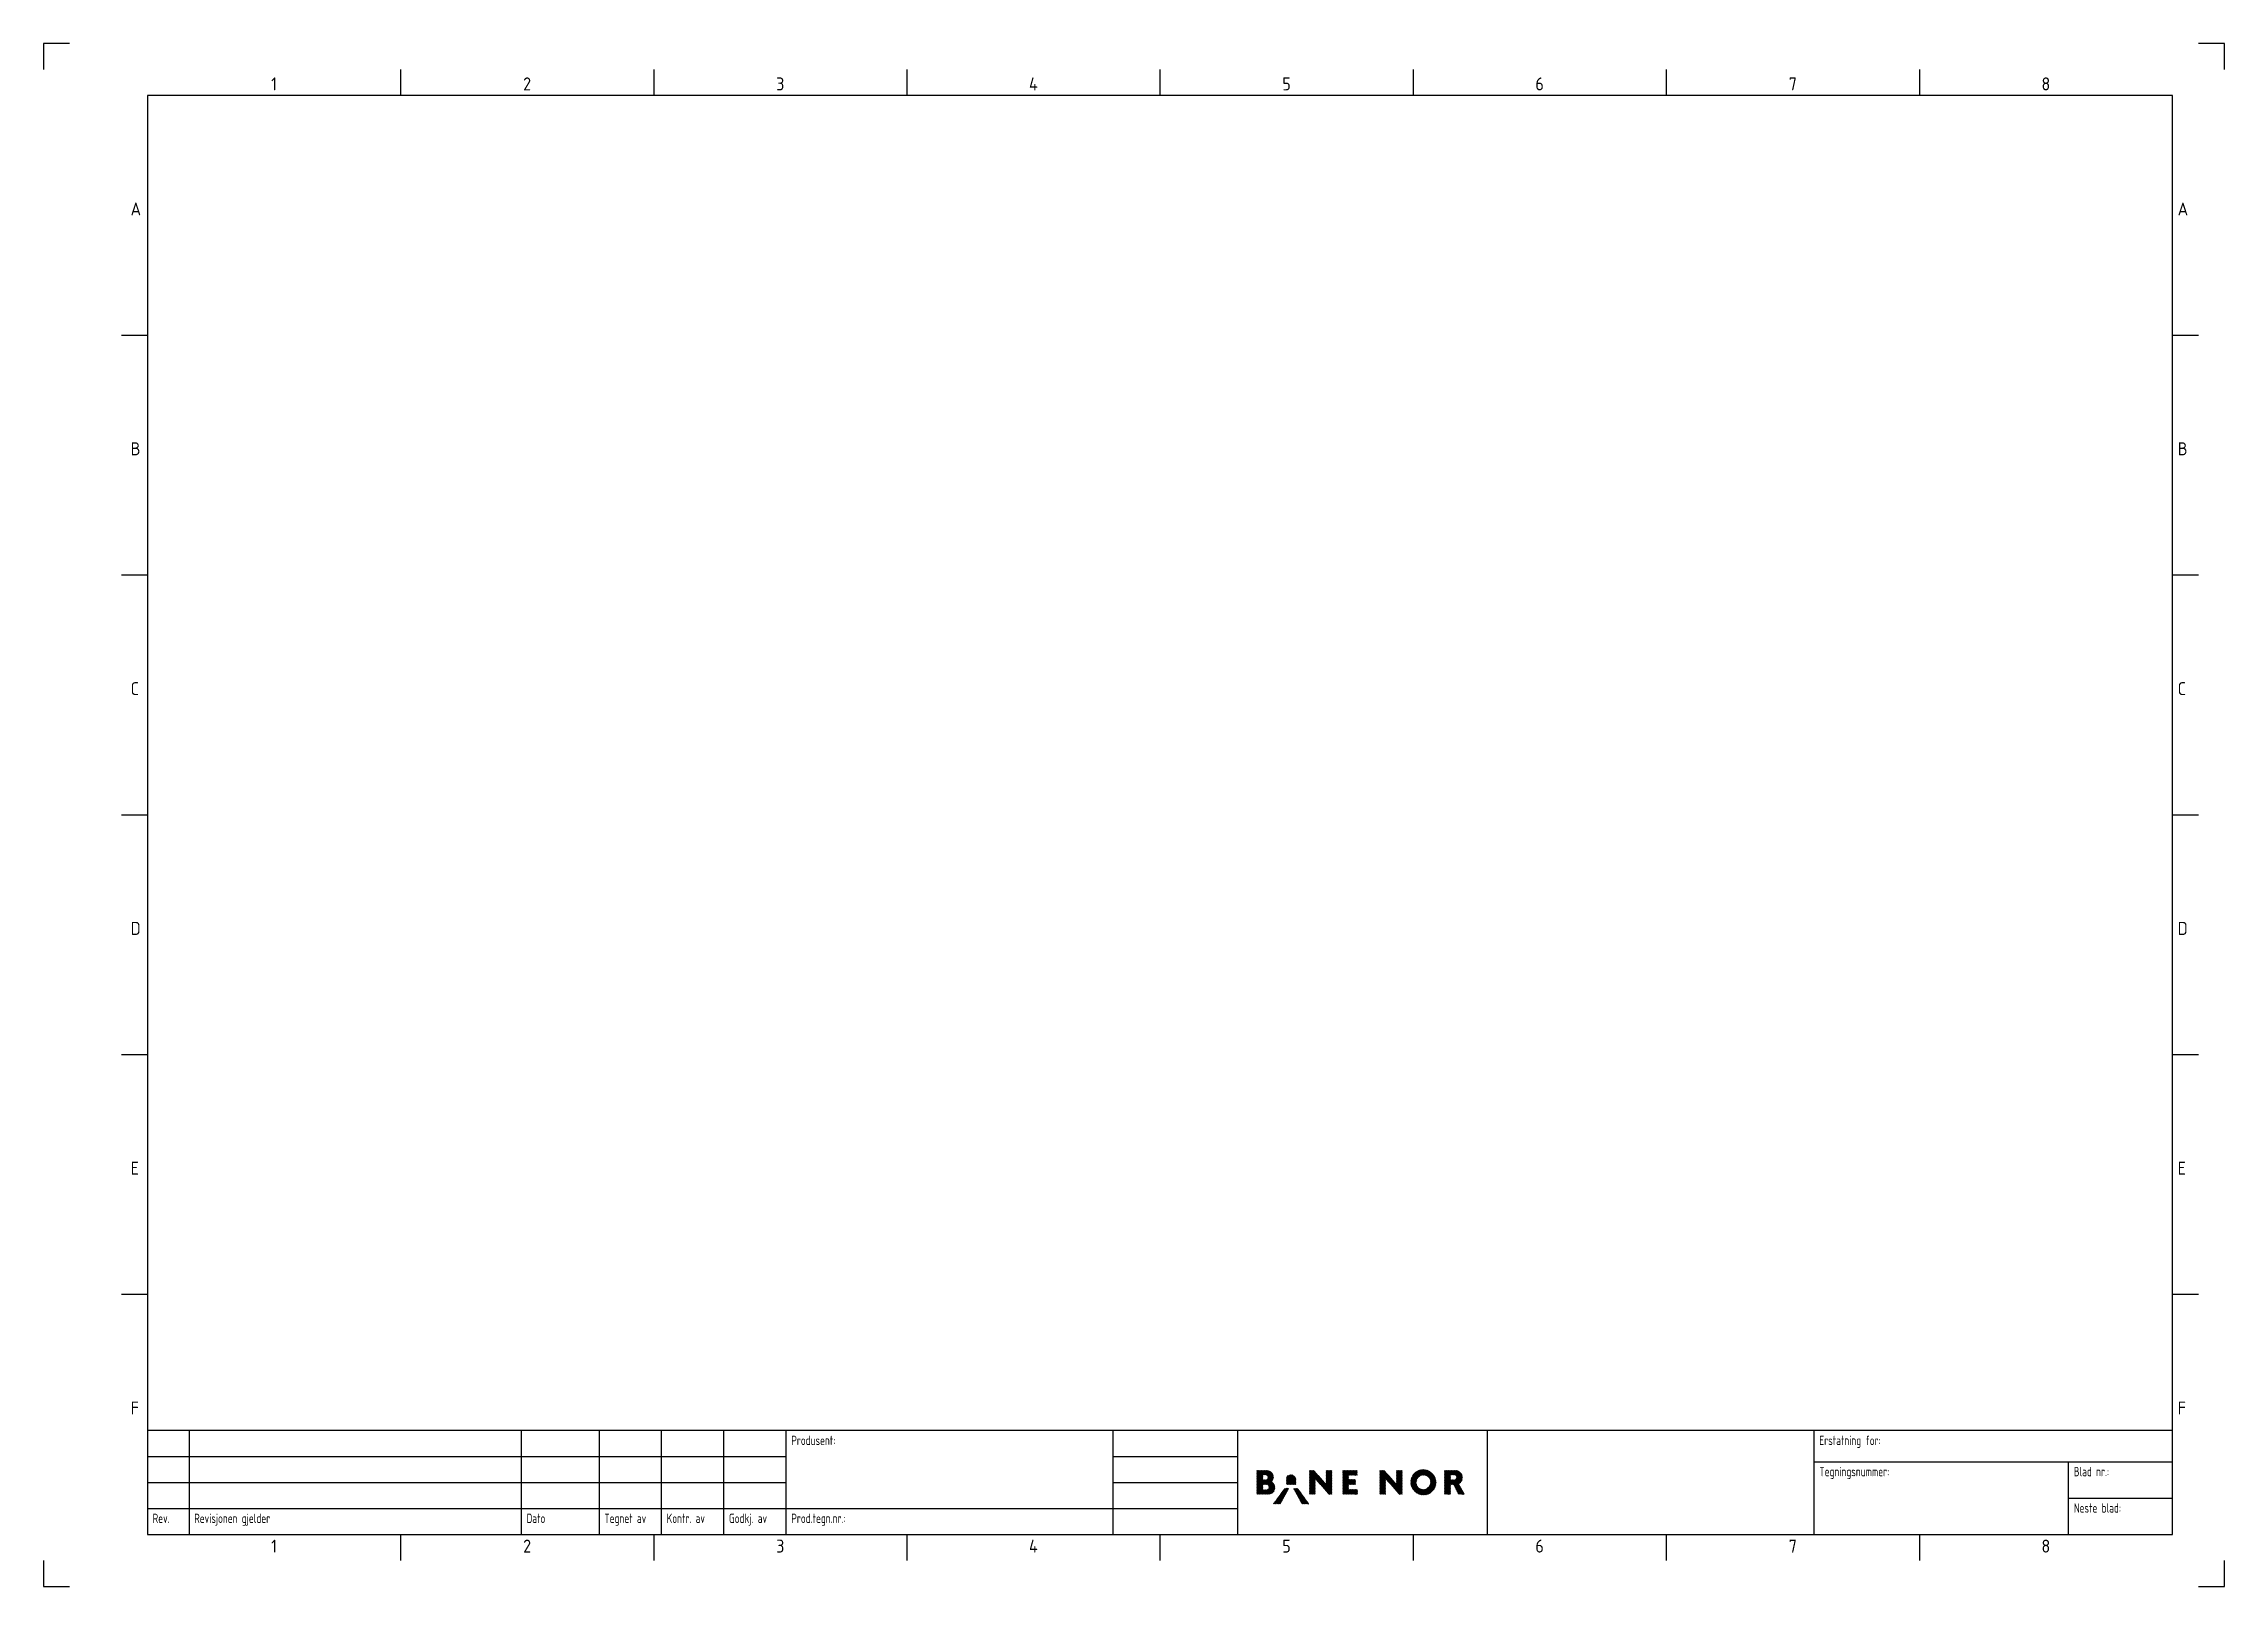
# Model space of a CAD drawing. Header units: millimetres. Extents: x 0 to 420, y 0 to 297.
import ezdxf
from ezdxf.enums import TextEntityAlignment as Align

# ---------------------------------------------------------------- set-up
doc = ezdxf.new("R2010")
doc.units = ezdxf.units.MM
doc.header["$MEASUREMENT"] = 0
for name, color, linetype in [('TITT_ATT_Tekst', 7, 'Continuous'), ('TITTELFELT', 4, 'Continuous'), ('Tittelfelt ramme', 5, 'Continuous')]:
    doc.layers.add(name, color=color, linetype=linetype)
doc.styles.add('T_ISOCP', font='isocp.shx')

# ---------------------------------------------------------------- blocks, each defined once
blk = doc.blocks.new('A3 Ramme Fx8')
at = {"layer": 'Tittelfelt ramme', "color": 4}
for p, q in [((68.75, 292), (68.75, 287)), ((117.5, 292), (117.5, 287)), ((166.25, 292), (166.25, 287)), ((215, 292), (215, 287)), ((263.75, 292), (263.75, 287)), ((312.5, 292), (312.5, 287)), ((361.25, 292), (361.25, 287)), ((20, 240.83), (15, 240.83)), ((415, 240.83), (410, 240.83)), ((20, 194.67), (15, 194.67)), ((415, 194.67), (410, 194.67)), ((20, 148.5), (15, 148.5)), ((415, 148.5), (410, 148.5)), ((20, 102.33), (15, 102.33)), ((415, 102.33), (410, 102.33)), ((20, 56.17), (15, 56.17)), ((415, 56.17), (410, 56.17)), ((68.75, 10), (68.75, 5)), ((117.5, 10), (117.5, 5)), ((166.25, 10), (166.25, 5)), ((215, 10), (215, 5)), ((263.75, 10), (263.75, 5)), ((312.5, 10), (312.5, 5)), ((361.25, 10), (361.25, 5))]:
    blk.add_line(p, q, dxfattribs=at)
for points in [[(5, 297), (0, 297), (0, 292)], [(420, 292), (420, 297), (415, 297)], [(0, 5), (0, 0), (5, 0)], [(415, 0), (420, 0), (420, 5)]]:
    blk.add_lwpolyline(points, dxfattribs=at)
at = {"layer": 'Tittelfelt ramme'}
blk.add_lwpolyline([(20, 10), (410, 10), (410, 287), (20, 287)], close=True, dxfattribs=at)
at = {"layer": 'Tittelfelt ramme', "color": 4, "style": 'T_ISOCP'}
for s, p in [('1', (44.38, 288)), ('2', (93.12, 288)), ('3', (141.88, 288)), ('4', (190.62, 288)), ('5', (239.38, 288)), ('6', (288.12, 288)), ('7', (336.88, 288)), ('8', (385.62, 288)), ('1', (44.38, 6.5)), ('2', (93.12, 6.5)), ('3', (141.88, 6.5)), ('4', (190.62, 6.5)), ('5', (239.38, 6.5)), ('6', (288.12, 6.5)), ('7', (336.88, 6.5)), ('8', (385.62, 6.5))]:
    blk.add_text(s, height=2.5, dxfattribs=at).set_placement(p, align=Align.CENTER)
for s, p in [('A', (16.75, 263.92)), ('A', (411, 263.92)), ('B', (16.75, 217.75)), ('B', (411, 217.75)), ('C', (16.75, 171.58)), ('C', (411, 171.58)), ('D', (16.75, 125.42)), ('D', (411, 125.42)), ('E', (16.75, 79.25)), ('E', (411, 79.25)), ('F', (16.75, 33.08)), ('F', (411, 33.08))]:
    blk.add_text(s, height=2.5, dxfattribs=at).set_placement(p)
blk = doc.blocks.new('*U2')
h = blk.add_hatch(color=256)
h.dxf.hatch_style = 1
edge = h.paths.add_edge_path()
edge.add_spline(control_points=[(6.43, -5.82), (6.43, -5.82), (6.84, -5.58), (6.84, -4.97), (6.84, -4.28), (6.46, -3.68), (5.35, -3.68), (4.79, -3.68), (4.24, -3.68), (3.68, -3.68), (3.68, -5.21), (3.68, -6.74), (3.68, -8.28), (3.95, -8.28), (4.22, -8.28), (4.49, -8.28), (4.49, -8.28), (5.55, -8.28), (5.8, -8.28), (6.5, -8.28), (7.13, -7.78), (7.13, -7), (7.13, -6.07), (6.43, -5.82), (6.43, -5.82)], knot_values=[0, 0, 0, 0, 1, 1, 1, 2, 2, 2, 3, 3, 3, 4, 4, 4, 5, 5, 5, 6, 6, 6, 7, 7, 7, 8, 8, 8, 8], weights=[1, 1, 1, 1, 1, 1, 1, 1, 1, 1, 1, 1, 1, 1, 1, 1, 1, 1, 1, 1, 1, 1, 1, 1, 1], degree=3, periodic=0)
edge = h.paths.add_edge_path(flags=16)
edge.add_spline(control_points=[(4.8, -4.54), (4.8, -4.54), (5.28, -4.54), (5.28, -4.54), (5.55, -4.54), (5.77, -4.76), (5.77, -5.03), (5.77, -5.03), (5.77, -5.03), (5.77, -5.03), (5.77, -5.3), (5.55, -5.52), (5.28, -5.52), (5.28, -5.52), (4.8, -5.52), (4.8, -5.52), (4.8, -5.52), (4.8, -4.54), (4.8, -4.54)], knot_values=[0, 0, 0, 0, 1, 1, 1, 2, 2, 2, 3, 3, 3, 4, 4, 4, 5, 5, 5, 6, 6, 6, 6], degree=3, periodic=0)
edge = h.paths.add_edge_path(flags=16)
edge.add_spline(control_points=[(5.98, -6.9), (5.98, -7.19), (5.75, -7.42), (5.46, -7.42), (5.46, -7.42), (4.8, -7.42), (4.8, -7.42), (4.8, -7.42), (4.8, -6.37), (4.8, -6.37), (4.8, -6.37), (5.46, -6.37), (5.46, -6.37), (5.75, -6.37), (5.98, -6.61), (5.98, -6.9), (5.98, -6.9), (5.98, -6.9), (5.98, -6.9)], knot_values=[0, 0, 0, 0, 1, 1, 1, 2, 2, 2, 3, 3, 3, 4, 4, 4, 5, 5, 5, 6, 6, 6, 6], degree=3, periodic=0)
h = blk.add_hatch(color=256)
h.dxf.hatch_style = 1
h.paths.add_polyline_path([(17.5, -8.28), (14.91, -5.36), (14.91, -8.28), (13.79, -8.28), (13.79, -3.68), (14.69, -3.68), (16.99, -6.27), (16.99, -3.68), (18.11, -3.68), (18.11, -8.28)])
h = blk.add_hatch(color=256)
h.dxf.hatch_style = 1
h.paths.add_polyline_path([(20.2, -3.68), (22.96, -3.68), (22.96, -4.59), (21.32, -4.59), (21.32, -5.45), (22.66, -5.45), (22.66, -6.36), (21.32, -6.36), (21.32, -7.37), (23.02, -7.37), (23.02, -8.28), (20.2, -8.28)])
h = blk.add_hatch(color=256)
h.dxf.hatch_style = 1
h.paths.add_polyline_path([(31.05, -8.28), (28.46, -5.36), (28.46, -8.28), (27.34, -8.28), (27.34, -3.68), (28.24, -3.68), (30.54, -6.27), (30.54, -3.68), (31.66, -3.68), (31.66, -8.28)])
h = blk.add_hatch(color=256)
h.dxf.hatch_style = 1
edge = h.paths.add_edge_path()
edge.add_spline(control_points=[(35.73, -3.53), (34.39, -3.53), (33.3, -4.62), (33.3, -5.96), (33.3, -7.31), (34.39, -8.4), (35.73, -8.4), (37.08, -8.4), (38.17, -7.31), (38.17, -5.96), (38.17, -4.62), (37.08, -3.53), (35.73, -3.53)], knot_values=[0, 0, 0, 0, 1, 1, 1, 2, 2, 2, 3, 3, 3, 4, 4, 4, 4], degree=3, periodic=0)
edge = h.paths.add_edge_path(flags=16)
edge.add_spline(control_points=[(35.73, -7.35), (34.97, -7.35), (34.35, -6.73), (34.35, -5.96), (34.35, -5.2), (34.97, -4.58), (35.73, -4.58), (36.5, -4.58), (37.11, -5.2), (37.11, -5.96), (37.11, -6.73), (36.5, -7.35), (35.73, -7.35)], knot_values=[0, 0, 0, 0, 1, 1, 1, 2, 2, 2, 3, 3, 3, 4, 4, 4, 4], degree=3, periodic=0)
h = blk.add_hatch(color=256)
h.dxf.hatch_style = 1
edge = h.paths.add_edge_path()
edge.add_spline(control_points=[(43.68, -8.28), (43.68, -8.28), (42.51, -6.23), (42.51, -6.23), (43.08, -5.98), (43.24, -5.51), (43.24, -4.94), (43.24, -4.33), (42.88, -3.68), (41.77, -3.68), (41.77, -3.68), (39.81, -3.68), (39.81, -3.68), (39.81, -3.68), (39.81, -8.28), (39.81, -8.28), (39.81, -8.28), (40.93, -8.28), (40.93, -8.28), (40.93, -8.28), (40.93, -6.37), (40.93, -6.37), (40.93, -6.37), (41.54, -6.37), (41.54, -6.37), (41.54, -6.37), (42.46, -8.28), (42.46, -8.28), (42.46, -8.28), (43.68, -8.28), (43.68, -8.28)], knot_values=[0, 0, 0, 0, 1, 1, 1, 2, 2, 2, 3, 3, 3, 4, 4, 4, 5, 5, 5, 6, 6, 6, 7, 7, 7, 8, 8, 8, 9, 9, 9, 10, 10, 10, 10], degree=3, periodic=0)
edge = h.paths.add_edge_path(flags=16)
edge.add_spline(control_points=[(40.93, -4.55), (40.93, -4.55), (41.67, -4.55), (41.67, -4.55), (41.93, -4.55), (42.14, -4.76), (42.14, -5.03), (42.14, -5.03), (42.14, -5.03), (42.14, -5.03), (42.14, -5.29), (41.93, -5.5), (41.67, -5.5), (41.67, -5.5), (40.93, -5.5), (40.93, -5.5), (40.93, -5.5), (40.93, -4.55), (40.93, -4.55)], knot_values=[0, 0, 0, 0, 1, 1, 1, 2, 2, 2, 3, 3, 3, 4, 4, 4, 5, 5, 5, 6, 6, 6, 6], degree=3, periodic=0)
h = blk.add_hatch(color=256)
h.dxf.hatch_style = 1
h.paths.add_polyline_path([(8.96, -7.15), (6.83, -10.1), (8.21, -10.1), (9.84, -7.15)])
h = blk.add_hatch(color=256)
h.dxf.hatch_style = 1
edge = h.paths.add_edge_path()
edge.add_spline(control_points=[(9.34, -6.36), (9.34, -6.36), (9.34, -5.45), (9.34, -5.45), (9.34, -4.94), (9.75, -4.52), (10.27, -4.52), (10.27, -4.52), (10.27, -4.52), (10.27, -4.52), (10.78, -4.52), (11.19, -4.94), (11.19, -5.45), (11.19, -5.45), (11.19, -6.36), (11.19, -6.36), (11.19, -6.36), (9.34, -6.36), (9.34, -6.36)], knot_values=[0, 0, 0, 0, 1, 1, 1, 2, 2, 2, 3, 3, 3, 4, 4, 4, 5, 5, 5, 6, 6, 6, 6], degree=3, periodic=0)
h = blk.add_hatch(color=256)
h.dxf.hatch_style = 1
h.paths.add_polyline_path([(11.57, -7.15), (10.7, -7.15), (12.32, -10.1), (13.7, -10.1)])
for p, q in [((3.68, -5.54), (5.53, -3.68)), ((3.68, -5.39), (5.39, -3.68)), ((3.68, -5.25), (5.25, -3.68)), ((3.68, -5.11), (5.11, -3.68)), ((3.68, -4.97), (4.97, -3.68)), ((3.68, -4.83), (4.83, -3.68)), ((3.68, -4.69), (4.69, -3.68)), ((3.68, -4.55), (4.55, -3.68)), ((3.68, -4.4), (4.4, -3.68)), ((3.68, -4.26), (4.26, -3.68)), ((3.68, -4.12), (4.12, -3.68)), ((3.68, -3.98), (3.98, -3.68)), ((3.68, -3.84), (3.84, -3.68)), ((3.68, -3.7), (3.7, -3.68)), ((4.82, -4.54), (5.66, -3.7)), ((4.96, -4.54), (5.78, -3.71)), ((5.1, -4.54), (5.9, -3.74)), ((5.24, -4.54), (6.01, -3.77)), ((5.38, -4.55), (6.11, -3.81)), ((5.48, -4.58), (6.21, -3.85)), ((5.57, -4.63), (6.3, -3.9)), ((5.64, -4.7), (6.39, -3.96)), ((5.7, -4.78), (6.47, -4.02)), ((5.75, -4.88), (6.54, -4.09)), ((5.77, -5), (6.6, -4.17)), ((13.79, -4.46), (14.57, -3.68)), ((13.79, -4.32), (14.43, -3.68)), ((13.79, -4.18), (14.29, -3.68)), ((13.79, -4.03), (14.15, -3.68)), ((13.79, -3.89), (14.01, -3.68)), ((13.79, -3.75), (13.87, -3.68)), ((13.79, -4.6), (14.7, -3.69)), ((13.79, -4.74), (14.77, -3.76)), ((13.79, -4.88), (14.84, -3.84)), ((13.79, -5.02), (14.9, -3.91)), ((13.79, -5.17), (14.97, -3.99)), ((13.79, -5.31), (15.04, -4.06)), ((13.79, -5.45), (15.1, -4.14)), ((16.99, -4.65), (17.97, -3.68)), ((16.99, -4.79), (18.11, -3.68)), ((16.99, -4.51), (17.83, -3.68)), ((16.99, -4.37), (17.68, -3.68)), ((16.99, -4.23), (17.54, -3.68)), ((16.99, -4.09), (17.4, -3.68)), ((16.99, -3.94), (17.26, -3.68)), ((16.99, -3.8), (17.12, -3.68)), ((16.99, -4.93), (18.11, -3.81)), ((16.99, -5.08), (18.11, -3.96)), ((16.99, -5.22), (18.11, -4.1)), ((20.2, -5.59), (22.11, -3.68)), ((20.2, -5.45), (21.97, -3.68)), ((20.2, -5.31), (21.83, -3.68)), ((20.2, -5.17), (21.69, -3.68)), ((20.2, -5.02), (21.55, -3.68)), ((20.2, -4.88), (21.41, -3.68)), ((20.2, -4.74), (21.27, -3.68)), ((20.2, -4.6), (21.12, -3.68)), ((20.2, -4.46), (20.98, -3.68)), ((20.2, -4.32), (20.84, -3.68)), ((20.2, -4.18), (20.7, -3.68)), ((20.2, -4.03), (20.56, -3.68)), ((20.2, -3.89), (20.42, -3.68)), ((20.2, -3.75), (20.28, -3.68)), ((21.35, -4.59), (22.26, -3.68)), ((21.49, -4.59), (22.4, -3.68)), ((21.63, -4.59), (22.54, -3.68)), ((21.77, -4.59), (22.68, -3.68)), ((21.91, -4.59), (22.82, -3.68)), ((22.05, -4.59), (22.96, -3.68)), ((22.2, -4.59), (22.96, -3.82)), ((22.34, -4.59), (22.96, -3.96)), ((22.48, -4.59), (22.96, -4.1)), ((27.34, -4.46), (28.12, -3.68)), ((27.34, -4.32), (27.98, -3.68)), ((27.34, -4.18), (27.84, -3.68)), ((27.34, -4.03), (27.7, -3.68)), ((27.34, -3.89), (27.56, -3.68)), ((27.34, -3.75), (27.41, -3.68)), ((27.34, -4.6), (28.25, -3.69)), ((27.34, -4.74), (28.32, -3.76)), ((27.34, -4.88), (28.39, -3.84)), ((27.34, -5.02), (28.45, -3.91)), ((27.34, -5.17), (28.52, -3.99)), ((27.34, -5.31), (28.59, -4.06)), ((27.34, -5.45), (28.65, -4.14)), ((30.54, -4.65), (31.52, -3.68)), ((30.54, -4.79), (31.66, -3.68)), ((30.54, -4.51), (31.37, -3.68)), ((30.54, -4.37), (31.23, -3.68)), ((30.54, -4.23), (31.09, -3.68)), ((30.54, -4.08), (30.95, -3.68)), ((30.54, -3.94), (30.81, -3.68)), ((30.54, -3.8), (30.67, -3.68)), ((30.54, -4.93), (31.66, -3.81)), ((30.54, -5.07), (31.66, -3.96)), ((30.54, -5.22), (31.66, -4.1)), ((33.3, -6.05), (35.82, -3.53)), ((33.3, -5.91), (35.68, -3.53)), ((33.3, -5.76), (35.53, -3.54)), ((33.31, -6.18), (35.95, -3.54)), ((33.32, -6.31), (36.08, -3.55)), ((33.32, -5.6), (35.37, -3.55)), ((33.36, -5.42), (35.19, -3.59)), ((33.41, -5.23), (35, -3.64)), ((33.49, -5.01), (34.77, -3.72)), ((33.64, -4.72), (34.49, -3.87)), ((33.78, -4.5), (34.27, -4.01)), ((34.93, -4.84), (36.2, -3.57)), ((35.24, -4.68), (36.31, -3.6)), ((35.44, -4.61), (36.43, -3.63)), ((35.6, -4.59), (36.53, -3.66)), ((35.75, -4.58), (36.64, -3.7)), ((35.89, -4.59), (36.73, -3.74)), ((36.01, -4.61), (36.83, -3.79)), ((36.12, -4.64), (36.92, -3.84)), ((36.23, -4.67), (37.01, -3.89)), ((36.33, -4.72), (37.1, -3.94)), ((36.42, -4.77), (37.18, -4)), ((36.51, -4.82), (37.26, -4.06)), ((36.59, -4.88), (37.34, -4.13)), ((36.66, -4.94), (37.41, -4.2)), ((39.81, -5.59), (41.72, -3.68)), ((39.81, -5.45), (41.58, -3.68)), ((39.81, -5.31), (41.44, -3.68)), ((39.81, -5.16), (41.3, -3.68)), ((39.81, -5.02), (41.16, -3.68)), ((39.81, -4.88), (41.01, -3.68)), ((39.81, -4.74), (40.87, -3.68)), ((39.81, -4.6), (40.73, -3.68)), ((39.81, -4.46), (40.59, -3.68)), ((39.81, -4.32), (40.45, -3.68)), ((39.81, -4.17), (40.31, -3.68)), ((39.81, -4.03), (40.17, -3.68)), ((39.81, -3.89), (40.02, -3.68)), ((39.81, -3.75), (39.88, -3.68)), ((40.99, -4.55), (41.86, -3.68)), ((41.13, -4.55), (41.99, -3.69)), ((41.27, -4.55), (42.12, -3.7)), ((41.41, -4.55), (42.24, -3.72)), ((41.55, -4.55), (42.35, -3.75)), ((41.69, -4.55), (42.46, -3.79)), ((41.81, -4.58), (42.56, -3.83)), ((41.91, -4.62), (42.65, -3.88)), ((41.99, -4.68), (42.74, -3.93)), ((42.06, -4.76), (42.82, -3.99)), ((42.11, -4.85), (42.9, -4.06)), ((42.14, -4.96), (42.96, -4.13)), ((3.68, -7.37), (6.71, -4.34)), ((3.68, -5.68), (4.8, -4.56)), ((3.68, -5.82), (4.8, -4.7)), ((3.68, -5.96), (4.8, -4.84)), ((3.68, -6.1), (4.8, -4.98)), ((3.68, -6.24), (4.8, -5.12)), ((3.68, -6.38), (4.8, -5.27)), ((3.68, -6.53), (4.8, -5.41)), ((3.68, -7.23), (5.41, -5.5)), ((3.68, -6.67), (4.83, -5.52)), ((3.68, -6.81), (4.97, -5.52)), ((3.68, -6.95), (5.11, -5.52)), ((3.68, -7.09), (5.25, -5.52)), ((3.68, -7.52), (4.8, -6.4)), ((3.68, -7.66), (4.8, -6.54)), ((3.68, -7.8), (4.8, -6.68)), ((3.68, -7.94), (4.8, -6.82)), ((3.68, -8.08), (4.8, -6.96)), ((3.68, -8.22), (4.8, -7.1)), ((3.76, -8.28), (4.8, -7.25)), ((3.91, -8.28), (4.8, -7.39)), ((4.05, -8.28), (4.9, -7.42)), ((4.19, -8.28), (5.05, -7.42)), ((4.33, -8.28), (5.19, -7.42)), ((4.47, -8.28), (5.33, -7.42)), ((4.61, -8.28), (5.47, -7.42)), ((4.75, -8.28), (5.65, -7.39)), ((4.82, -6.37), (6.75, -4.44)), ((4.9, -8.28), (6.93, -6.24)), ((4.96, -6.37), (6.79, -4.55)), ((5.04, -8.28), (6.98, -6.33)), ((5.1, -6.37), (6.81, -4.66)), ((5.18, -8.28), (7.03, -6.43)), ((5.24, -6.37), (6.83, -4.79)), ((5.32, -8.28), (7.06, -6.53)), ((5.38, -6.37), (6.84, -4.92)), ((5.46, -8.28), (7.09, -6.65)), ((5.52, -6.38), (6.84, -5.06)), ((5.6, -8.28), (7.12, -6.76)), ((5.64, -6.41), (6.81, -5.23)), ((5.73, -6.45), (6.75, -5.44)), ((5.74, -8.28), (7.13, -6.89)), ((5.75, -5.16), (6.66, -4.25)), ((5.81, -6.51), (6.49, -5.84)), ((5.88, -6.59), (6.58, -5.89)), ((5.89, -8.27), (7.13, -7.03)), ((5.93, -6.67), (6.66, -5.95)), ((5.95, -7.08), (6.87, -6.16)), ((5.97, -6.78), (6.74, -6.01)), ((5.98, -6.91), (6.81, -6.08)), ((6.05, -8.26), (7.12, -7.19)), ((6.24, -8.21), (7.08, -7.36)), ((6.45, -5.8), (6.64, -5.61)), ((6.48, -8.11), (6.99, -7.6)), ((8.77, -9.08), (8.07, -8.38)), ((8.82, -8.99), (8.13, -8.3)), ((8.87, -8.9), (8.19, -8.21)), ((8.92, -8.81), (8.25, -8.13)), ((8.97, -8.72), (8.31, -8.05)), ((9.02, -8.62), (8.37, -7.97)), ((9.07, -8.53), (8.43, -7.88)), ((9.12, -8.44), (8.49, -7.8)), ((9.18, -8.35), (8.55, -7.72)), ((9.23, -8.26), (8.6, -7.64)), ((9.28, -8.17), (8.66, -7.56)), ((9.33, -8.08), (8.72, -7.47)), ((9.38, -7.98), (8.78, -7.39)), ((9.43, -7.89), (8.84, -7.31)), ((9.48, -7.8), (8.9, -7.23)), ((9.53, -7.71), (8.96, -7.15)), ((9.58, -7.62), (9.1, -7.15)), ((9.63, -7.53), (9.24, -7.15)), ((9.34, -5.46), (10.27, -4.52)), ((9.34, -5.6), (10.4, -4.53)), ((9.34, -5.74), (10.52, -4.56)), ((9.34, -5.88), (10.63, -4.59)), ((9.34, -6.02), (10.72, -4.64)), ((9.34, -6.17), (10.81, -4.7)), ((9.34, -6.31), (10.89, -4.76)), ((9.35, -5.31), (10.12, -4.53)), ((9.68, -7.44), (9.39, -7.15)), ((9.4, -5.11), (9.93, -4.59)), ((9.42, -6.36), (10.96, -4.83)), ((9.47, -4.97), (9.78, -4.66)), ((9.73, -7.35), (9.53, -7.15)), ((9.57, -6.36), (11.02, -4.91)), ((9.78, -7.25), (9.67, -7.15)), ((9.71, -6.36), (11.07, -4.99)), ((9.83, -7.16), (9.81, -7.15)), ((9.85, -6.36), (11.12, -5.09)), ((9.99, -6.36), (11.16, -5.19)), ((10.13, -6.36), (11.18, -5.31)), ((10.27, -6.36), (11.19, -5.44)), ((10.41, -6.36), (11.19, -5.58)), ((10.56, -6.36), (11.19, -5.72)), ((10.7, -6.36), (11.19, -5.86)), ((10.71, -7.16), (10.72, -7.15)), ((10.76, -7.25), (10.86, -7.15)), ((10.81, -7.35), (11.01, -7.15)), ((10.84, -6.36), (11.19, -6.01)), ((10.86, -7.44), (11.15, -7.15)), ((10.91, -7.53), (11.29, -7.15)), ((10.96, -7.62), (11.43, -7.15)), ((10.98, -6.36), (11.19, -6.15)), ((11.01, -7.71), (11.57, -7.15)), ((11.06, -7.8), (11.63, -7.23)), ((11.11, -7.89), (11.69, -7.31)), ((11.12, -6.36), (11.19, -6.29)), ((11.16, -7.98), (11.75, -7.39)), ((11.21, -8.08), (11.81, -7.47)), ((11.26, -8.17), (11.87, -7.56)), ((11.31, -8.26), (11.93, -7.64)), ((11.36, -8.35), (11.99, -7.72)), ((11.41, -8.44), (12.05, -7.8)), ((11.46, -8.53), (12.11, -7.88)), ((11.51, -8.62), (12.17, -7.97)), ((11.56, -8.72), (12.22, -8.05)), ((11.61, -8.81), (12.28, -8.13)), ((11.66, -8.9), (12.34, -8.21)), ((11.71, -8.99), (12.4, -8.3)), ((11.76, -9.08), (12.46, -8.38)), ((13.79, -5.59), (15.17, -4.21)), ((13.79, -5.73), (15.24, -4.29)), ((13.79, -5.87), (15.3, -4.36)), ((13.79, -6.01), (15.37, -4.44)), ((13.79, -6.16), (15.43, -4.51)), ((13.79, -6.3), (15.5, -4.59)), ((13.79, -6.44), (15.57, -4.66)), ((13.79, -6.58), (14.91, -5.46)), ((13.79, -6.72), (14.91, -5.6)), ((13.79, -6.86), (14.91, -5.74)), ((13.79, -7), (14.91, -5.89)), ((13.79, -7.15), (14.91, -6.03)), ((13.79, -7.29), (14.91, -6.17)), ((13.79, -7.43), (14.91, -6.31)), ((13.79, -7.57), (14.91, -6.45)), ((13.79, -7.71), (14.91, -6.59)), ((13.79, -7.85), (14.91, -6.73)), ((13.79, -7.99), (14.91, -6.88)), ((13.79, -8.14), (14.91, -7.02)), ((13.79, -8.28), (14.91, -7.16)), ((13.93, -8.28), (14.91, -7.3)), ((14.07, -8.28), (14.91, -7.44)), ((14.22, -8.28), (14.91, -7.58)), ((14.36, -8.28), (14.91, -7.72)), ((14.5, -8.28), (14.91, -7.87)), ((14.64, -8.28), (14.91, -8.01)), ((14.78, -8.28), (14.91, -8.15)), ((14.96, -5.41), (15.63, -4.74)), ((15.03, -5.49), (15.7, -4.81)), ((15.09, -5.56), (15.77, -4.89)), ((15.16, -5.64), (15.83, -4.96)), ((15.23, -5.71), (15.9, -5.04)), ((15.29, -5.79), (15.97, -5.11)), ((15.36, -5.86), (16.03, -5.19)), ((15.42, -5.94), (16.1, -5.26)), ((15.49, -6.01), (16.17, -5.34)), ((15.56, -6.09), (16.23, -5.41)), ((15.62, -6.16), (16.3, -5.49)), ((15.69, -6.24), (16.36, -5.56)), ((15.76, -6.31), (16.43, -5.64)), ((15.82, -6.39), (16.5, -5.71)), ((15.89, -6.46), (16.56, -5.79)), ((15.96, -6.54), (16.63, -5.86)), ((16.02, -6.61), (16.7, -5.94)), ((16.09, -6.69), (16.76, -6.01)), ((16.16, -6.76), (16.83, -6.09)), ((16.22, -6.84), (16.9, -6.16)), ((16.29, -6.91), (16.96, -6.24)), ((16.36, -6.99), (18.11, -5.23)), ((16.42, -7.06), (18.11, -5.37)), ((16.49, -7.14), (18.11, -5.51)), ((16.55, -7.21), (18.11, -5.65)), ((16.62, -7.29), (18.11, -5.79)), ((16.69, -7.36), (18.11, -5.94)), ((16.75, -7.44), (18.11, -6.08)), ((16.82, -7.51), (18.11, -6.22)), ((16.89, -7.59), (18.11, -6.36)), ((16.95, -7.66), (18.11, -6.5)), ((16.99, -5.36), (18.11, -4.24)), ((16.99, -5.5), (18.11, -4.38)), ((16.99, -5.64), (18.11, -4.52)), ((16.99, -5.78), (18.11, -4.66)), ((16.99, -5.92), (18.11, -4.8)), ((16.99, -6.06), (18.11, -4.95)), ((16.99, -6.21), (18.11, -5.09)), ((17.02, -7.74), (18.11, -6.64)), ((17.09, -7.81), (18.11, -6.78)), ((17.15, -7.89), (18.11, -6.93)), ((17.22, -7.96), (18.11, -7.07)), ((17.29, -8.04), (18.11, -7.21)), ((17.35, -8.11), (18.11, -7.35)), ((17.42, -8.19), (18.11, -7.49)), ((17.48, -8.26), (18.11, -7.63)), ((17.61, -8.28), (18.11, -7.77)), ((17.75, -8.28), (18.11, -7.92)), ((17.89, -8.28), (18.11, -8.06)), ((18.03, -8.28), (18.11, -8.2)), ((20.2, -5.73), (21.32, -4.61)), ((20.2, -5.87), (21.32, -4.75)), ((20.2, -6.01), (21.32, -4.9)), ((20.2, -6.16), (21.32, -5.04)), ((20.2, -6.3), (21.32, -5.18)), ((20.2, -6.44), (21.32, -5.32)), ((20.2, -7.29), (22.04, -5.45)), ((20.2, -7.43), (22.18, -5.45)), ((20.2, -7.15), (21.9, -5.45)), ((20.2, -7), (21.76, -5.45)), ((20.2, -6.86), (21.62, -5.45)), ((20.2, -6.72), (21.48, -5.45)), ((20.2, -6.58), (21.33, -5.45)), ((20.2, -7.57), (21.32, -6.45)), ((20.2, -7.71), (21.32, -6.59)), ((20.2, -7.85), (21.32, -6.73)), ((20.2, -7.99), (21.32, -6.88)), ((20.2, -8.14), (21.32, -7.02)), ((20.2, -8.28), (21.32, -7.16)), ((20.34, -8.28), (21.32, -7.3)), ((20.48, -8.28), (21.39, -7.37)), ((20.63, -8.28), (21.53, -7.37)), ((20.77, -8.28), (21.67, -7.37)), ((20.91, -8.28), (21.82, -7.37)), ((21.05, -8.28), (21.96, -7.37)), ((21.19, -8.28), (22.1, -7.37)), ((21.33, -8.28), (22.24, -7.37)), ((21.42, -6.36), (22.32, -5.45)), ((21.47, -8.28), (22.38, -7.37)), ((21.56, -6.36), (22.47, -5.45)), ((21.62, -8.28), (22.52, -7.37)), ((21.7, -6.36), (22.61, -5.45)), ((21.76, -8.28), (22.66, -7.37)), ((21.84, -6.36), (22.66, -5.54)), ((21.9, -8.28), (22.81, -7.37)), ((21.98, -6.36), (22.66, -5.68)), ((22.04, -8.28), (22.95, -7.37)), ((22.12, -6.36), (22.66, -5.82)), ((22.18, -8.28), (23.02, -7.44)), ((22.27, -6.36), (22.66, -5.96)), ((22.32, -8.28), (23.02, -7.58)), ((22.41, -6.36), (22.66, -6.11)), ((22.46, -8.28), (23.02, -7.73)), ((22.55, -6.36), (22.66, -6.25)), ((22.61, -8.28), (23.02, -7.87)), ((22.62, -4.59), (22.96, -4.24)), ((22.75, -8.28), (23.02, -8.01)), ((22.76, -4.59), (22.96, -4.38)), ((22.89, -8.28), (23.02, -8.15)), ((22.9, -4.59), (22.96, -4.53)), ((27.34, -5.59), (28.72, -4.21)), ((27.34, -5.73), (28.78, -4.29)), ((27.34, -5.87), (28.85, -4.36)), ((27.34, -6.01), (28.92, -4.44)), ((27.34, -6.16), (28.98, -4.51)), ((27.34, -6.3), (29.05, -4.59)), ((27.34, -6.44), (29.12, -4.66)), ((27.34, -6.58), (28.46, -5.46)), ((27.34, -6.72), (28.46, -5.6)), ((27.34, -6.86), (28.46, -5.74)), ((27.34, -7), (28.46, -5.89)), ((27.34, -7.15), (28.46, -6.03)), ((27.34, -7.29), (28.46, -6.17)), ((27.34, -7.43), (28.46, -6.31)), ((27.34, -7.57), (28.46, -6.45)), ((27.34, -7.71), (28.46, -6.59)), ((27.34, -7.85), (28.46, -6.73)), ((27.34, -7.99), (28.46, -6.88)), ((27.34, -8.14), (28.46, -7.02)), ((27.34, -8.28), (28.46, -7.16)), ((27.48, -8.28), (28.46, -7.3)), ((27.62, -8.28), (28.46, -7.44)), ((27.77, -8.28), (28.46, -7.58)), ((27.91, -8.28), (28.46, -7.72)), ((28.05, -8.28), (28.46, -7.87)), ((28.19, -8.28), (28.46, -8.01)), ((28.33, -8.28), (28.46, -8.15)), ((28.4, -8.28), (28.46, -8.22)), ((28.51, -5.41), (29.18, -4.74)), ((28.57, -5.49), (29.25, -4.81)), ((28.64, -5.56), (29.32, -4.89)), ((28.71, -5.64), (29.38, -4.96)), ((28.77, -5.71), (29.45, -5.04)), ((28.84, -5.79), (29.52, -5.11)), ((28.91, -5.86), (29.58, -5.19)), ((28.97, -5.94), (29.65, -5.26)), ((29.04, -6.01), (29.71, -5.34)), ((29.11, -6.09), (29.78, -5.41)), ((29.17, -6.16), (29.85, -5.49)), ((29.24, -6.24), (29.91, -5.56)), ((29.31, -6.31), (29.98, -5.64)), ((29.37, -6.39), (30.05, -5.71)), ((29.44, -6.46), (30.11, -5.79)), ((29.51, -6.54), (30.18, -5.86)), ((29.57, -6.61), (30.25, -5.94)), ((29.64, -6.69), (30.31, -6.01)), ((29.7, -6.76), (30.38, -6.09)), ((29.77, -6.84), (30.45, -6.16)), ((29.84, -6.91), (30.51, -6.24)), ((29.9, -6.99), (31.66, -5.23)), ((29.97, -7.06), (31.66, -5.37)), ((30.04, -7.14), (31.66, -5.51)), ((30.1, -7.21), (31.66, -5.65)), ((30.17, -7.29), (31.66, -5.79)), ((30.24, -7.36), (31.66, -5.94)), ((30.3, -7.44), (31.66, -6.08)), ((30.37, -7.51), (31.66, -6.22)), ((30.44, -7.59), (31.66, -6.36)), ((30.5, -7.66), (31.66, -6.5)), ((30.54, -5.36), (31.66, -4.24)), ((30.54, -5.5), (31.66, -4.38)), ((30.54, -5.64), (31.66, -4.52)), ((30.54, -5.78), (31.66, -4.66)), ((30.54, -5.92), (31.66, -4.8)), ((30.54, -6.06), (31.66, -4.95)), ((30.54, -6.21), (31.66, -5.09)), ((30.57, -7.74), (31.66, -6.64)), ((30.64, -7.81), (31.66, -6.78)), ((30.7, -7.89), (31.66, -6.93)), ((30.77, -7.96), (31.66, -7.07)), ((30.83, -8.04), (31.66, -7.21)), ((30.9, -8.11), (31.66, -7.35)), ((30.97, -8.19), (31.66, -7.49)), ((31.03, -8.26), (31.66, -7.63)), ((31.16, -8.28), (31.66, -7.77)), ((31.3, -8.28), (31.66, -7.92)), ((31.44, -8.28), (31.66, -8.06)), ((31.58, -8.28), (31.66, -8.2)), ((33.34, -6.43), (34.61, -5.16)), ((33.37, -6.55), (34.44, -5.47)), ((33.4, -6.66), (34.38, -5.67)), ((33.43, -6.76), (34.36, -5.84)), ((33.47, -6.87), (34.35, -5.98)), ((33.51, -6.97), (34.36, -6.12)), ((33.56, -7.06), (34.38, -6.24)), ((33.61, -7.15), (34.41, -6.35)), ((33.66, -7.24), (34.44, -6.46)), ((33.71, -7.33), (34.49, -6.56)), ((33.77, -7.41), (34.53, -6.65)), ((33.83, -7.49), (34.59, -6.74)), ((33.9, -7.57), (34.65, -6.82)), ((33.97, -7.64), (34.71, -6.9)), ((34.04, -7.71), (34.78, -6.97)), ((34.11, -7.78), (34.86, -7.03)), ((34.19, -7.85), (34.94, -7.09)), ((34.26, -7.91), (35.02, -7.15)), ((34.35, -7.97), (35.12, -7.2)), ((34.43, -8.03), (35.21, -7.24)), ((34.52, -8.08), (35.32, -7.28)), ((34.58, -5.12), (34.89, -4.81)), ((34.61, -8.13), (35.43, -7.31)), ((34.71, -8.17), (35.55, -7.33)), ((34.8, -8.22), (35.68, -7.34)), ((34.91, -8.26), (35.82, -7.34)), ((35.01, -8.29), (35.98, -7.32)), ((35.12, -8.32), (36.17, -7.27)), ((35.24, -8.35), (36.43, -7.15)), ((35.36, -8.37), (38.14, -5.59)), ((35.48, -8.39), (38.16, -5.71)), ((35.61, -8.4), (38.17, -5.85)), ((35.75, -8.4), (38.17, -5.98)), ((35.9, -8.4), (38.16, -6.13)), ((36.06, -8.38), (38.15, -6.29)), ((36.23, -8.35), (38.12, -6.46)), ((36.41, -8.3), (38.07, -6.65)), ((36.47, -7.19), (36.96, -6.7)), ((36.63, -8.23), (38, -6.86)), ((36.74, -5.01), (37.48, -4.27)), ((36.8, -5.09), (37.55, -4.34)), ((36.86, -5.17), (37.62, -4.42)), ((36.9, -8.11), (37.88, -7.13)), ((36.92, -5.26), (37.68, -4.5)), ((36.92, -6.66), (38.12, -5.47)), ((36.97, -5.35), (37.74, -4.58)), ((37.01, -5.44), (37.79, -4.66)), ((37.04, -6.4), (38.09, -5.35)), ((37.05, -5.55), (37.85, -4.75)), ((37.07, -8), (37.77, -7.3)), ((37.08, -5.66), (37.9, -4.84)), ((37.09, -6.21), (38.06, -5.24)), ((37.1, -5.78), (37.94, -4.94)), ((37.11, -5.91), (37.99, -5.04)), ((37.11, -6.05), (38.03, -5.14)), ((39.81, -5.73), (40.93, -4.61)), ((39.81, -5.87), (40.93, -4.75)), ((39.81, -6.01), (40.93, -4.89)), ((39.81, -6.15), (40.93, -5.04)), ((39.81, -6.3), (40.93, -5.18)), ((39.81, -6.44), (40.93, -5.32)), ((39.81, -6.58), (40.93, -5.46)), ((39.81, -7.43), (41.74, -5.49)), ((39.81, -7.29), (41.6, -5.5)), ((39.81, -7.14), (41.46, -5.5)), ((39.81, -7), (41.31, -5.5)), ((39.81, -6.86), (41.17, -5.5)), ((39.81, -6.72), (41.03, -5.5)), ((39.81, -7.57), (40.93, -6.45)), ((39.81, -7.71), (40.93, -6.59)), ((39.81, -7.85), (40.93, -6.73)), ((39.81, -7.99), (40.93, -6.87)), ((39.81, -8.13), (40.93, -7.02)), ((39.81, -8.28), (40.93, -7.16)), ((39.95, -8.28), (40.93, -7.3)), ((40.09, -8.28), (40.93, -7.44)), ((40.23, -8.28), (40.93, -7.58)), ((40.38, -8.28), (40.93, -7.72)), ((40.52, -8.28), (40.93, -7.86)), ((40.66, -8.28), (40.93, -8.01)), ((40.8, -8.28), (40.93, -8.15)), ((41, -6.37), (43.08, -4.3)), ((41.15, -6.37), (43.13, -4.39)), ((41.29, -6.37), (43.17, -4.49)), ((41.43, -6.37), (43.2, -4.6)), ((41.55, -6.39), (43.22, -4.72)), ((41.6, -6.49), (43.23, -4.85)), ((41.64, -6.58), (43.24, -4.99)), ((41.69, -6.68), (43.23, -5.14)), ((41.74, -6.77), (43.21, -5.3)), ((41.78, -6.87), (43.18, -5.48)), ((41.83, -6.96), (42.53, -6.26)), ((41.87, -7.06), (42.58, -6.35)), ((41.92, -7.15), (42.64, -6.44)), ((41.97, -7.25), (42.69, -6.53)), ((42.01, -7.35), (42.74, -6.62)), ((42.06, -7.44), (42.79, -6.71)), ((42.11, -7.54), (42.84, -6.8)), ((42.13, -5.1), (43.03, -4.21)), ((42.15, -7.63), (42.89, -6.89)), ((42.2, -7.73), (42.94, -6.98)), ((42.24, -7.82), (42.99, -7.07)), ((42.29, -7.92), (43.05, -7.16)), ((42.34, -8.01), (43.1, -7.25)), ((42.38, -8.11), (43.15, -7.34)), ((42.43, -8.2), (43.2, -7.43)), ((42.5, -8.28), (43.25, -7.52)), ((42.62, -6.18), (43.09, -5.7)), ((42.64, -8.28), (43.3, -7.61)), ((42.78, -8.28), (43.35, -7.7)), ((42.83, -6.03), (42.96, -5.91)), ((42.92, -8.28), (43.4, -7.79)), ((43.06, -8.28), (43.45, -7.88)), ((43.2, -8.28), (43.51, -7.97)), ((43.35, -8.28), (43.56, -8.06)), ((43.49, -8.28), (43.61, -8.15)), ((43.63, -8.28), (43.66, -8.24)), ((6.97, -10.1), (6.89, -10.02)), ((7.11, -10.1), (6.95, -9.94)), ((7.25, -10.1), (7.01, -9.86)), ((7.39, -10.1), (7.06, -9.78)), ((7.54, -10.1), (7.12, -9.69)), ((7.68, -10.1), (7.18, -9.61)), ((7.82, -10.1), (7.24, -9.53)), ((7.96, -10.1), (7.3, -9.45)), ((8.1, -10.1), (7.36, -9.36)), ((8.22, -10.09), (7.42, -9.28)), ((8.27, -9.99), (7.48, -9.2)), ((8.32, -9.9), (7.54, -9.12)), ((8.37, -9.81), (7.6, -9.04)), ((8.42, -9.72), (7.66, -8.95)), ((8.47, -9.63), (7.72, -8.87)), ((8.52, -9.54), (7.78, -8.79)), ((8.57, -9.45), (7.83, -8.71)), ((8.62, -9.35), (7.89, -8.62)), ((8.67, -9.26), (7.95, -8.54)), ((8.72, -9.17), (8.01, -8.46)), ((11.81, -9.17), (12.52, -8.46)), ((11.86, -9.26), (12.58, -8.54)), ((11.91, -9.35), (12.64, -8.62)), ((11.96, -9.45), (12.7, -8.71)), ((12.01, -9.54), (12.76, -8.79)), ((12.06, -9.63), (12.82, -8.87)), ((12.11, -9.72), (12.88, -8.95)), ((12.16, -9.81), (12.93, -9.04)), ((12.21, -9.9), (12.99, -9.12)), ((12.26, -9.99), (13.05, -9.2)), ((12.31, -10.09), (13.11, -9.28)), ((12.43, -10.1), (13.17, -9.36)), ((12.57, -10.1), (13.23, -9.45)), ((12.71, -10.1), (13.29, -9.53)), ((12.86, -10.1), (13.35, -9.61)), ((13, -10.1), (13.41, -9.69)), ((13.14, -10.1), (13.47, -9.78)), ((13.28, -10.1), (13.53, -9.86)), ((13.42, -10.1), (13.59, -9.94)), ((13.56, -10.1), (13.65, -10.02))]:
    blk.add_line(p, q)
blk = doc.blocks.new('tit_Bane_NOR_A3_Skjema')
at = {"layer": 'TITTELFELT', "color": 4}
for p, q in [((8, 20), (8, 0)), ((72, 20), (72, 0)), ((87, 20), (87, 0)), ((99, 0), (99, 20)), ((111, 0), (111, 20)), ((123, 0), (123, 20)), ((186, 0), (186, 20)), ((258, 20), (258, 0)), ((321, 0), (321, 20)), ((0, 15), (123, 15)), ((186, 15), (210, 15)), ((321, 14), (370, 14)), ((370, 14), (390, 14)), ((370, 0), (370, 14)), ((0, 10), (123, 10)), ((186, 10), (210, 10)), ((0, 5), (123, 5)), ((123, 5), (186, 5)), ((186, 5), (210, 5)), ((370, 7), (390, 7))]:
    blk.add_line(p, q, dxfattribs=at)
at = {"layer": 'TITTELFELT', "color": 5}
blk.add_line((210, 0), (210, 20), dxfattribs=at)
blk.add_lwpolyline([(390, 20), (0, 20)], dxfattribs=at)
at = {"layer": 'TITTELFELT'}
blk.add_blockref('*U2', (210, 16), dxfattribs=at)
at = {"layer": 'TITT_ATT_Tekst', "color": 2, "style": 'T_ISOCP', "width": 0.85}
for tag, p in [('L3-2A', (4, 16)), ('L3-2C', (79.5, 16)), ('L3-2D', (93, 16)), ('L3-2E', (105, 16)), ('L3-2F', (117, 16)), ('L2-2A', (4, 11)), ('L2-2C', (79.5, 11)), ('L2-2D', (93, 11)), ('L2-2E', (105, 11)), ('L2-2F', (117, 11)), ('L1-2A', (4, 6)), ('L1-2C', (79.5, 6)), ('L1-2D', (93, 6)), ('L1-2E', (105, 6)), ('L1-2F', (117, 6))]:
    blk.add_attdef(tag, text='', height=2.5, dxfattribs=at).set_placement(p, align=Align.CENTER)
for tag, p in [('L3-2B', (9.06, 16)), ('3D', (187.06, 16)), ('3I', (336, 15.2)), ('L2-2B', (9.06, 11)), ('3G', (124, 11)), ('3E', (187.06, 11)), ('L1-2B', (9.06, 6)), ('3G2', (124, 6))]:
    blk.add_attdef(tag, p, '', height=2.5, dxfattribs=at)
at = {"layer": 'TITT_ATT_Tekst', "color": 2, "style": 'T_ISOCP'}
for tag, p in [('1A', (260, 15.5)), ('1B', (260, 11)), ('3F', (187.06, 6)), ('1C', (260, 6.5)), ('1E', (260, 2)), ('3H', (138, 1.2))]:
    blk.add_attdef(tag, p, '', height=2.5, dxfattribs=at)
at = {"layer": 'TITT_ATT_Tekst', "color": 2, "style": 'T_ISOCP', "width": 0.85}
for tag, p in [('BLAD', (388, 8.4)), ('NESTE', (388, 1.4))]:
    blk.add_attdef(tag, text='', height=2.5, dxfattribs=at).set_placement(p, align=Align.RIGHT)
at = {"layer": 'TITT_ATT_Tekst', "color": 5, "style": 'T_ISOCP'}
blk.add_attdef('5A', (323, 2), '', height=5, dxfattribs=at)
at = {"layer": 'TITTELFELT', "color": 4, "style": 'T_ISOCP', "width": 0.8}
for s, p in [('Produsent:', (124, 17.2)), ('Erstatning for:', (322, 17.2)), ('Tegningsnummer:', (322, 11.2)), ('Blad nr.:', (371, 11.2)), ('Neste blad:', (371, 4.2)), ('Rev.', (1, 2.2)), ('Revisjonen gjelder', (9, 2.2)), ('Dato', (73, 2.2)), ('Tegnet av', (88, 2.2)), ('Kontr. av', (100, 2.2)), ('Godkj. av', (112, 2.2)), ('Prod.tegn.nr.:', (124, 2.2))]:
    blk.add_text(s, height=1.8, dxfattribs=at).set_placement(p)

msp = doc.modelspace()

# ---------------------------------------------------------------- block references
at = {"layer": 'Tittelfelt ramme'}
for name, p in [('A3 Ramme Fx8', (0, 0)), ('tit_Bane_NOR_A3_Skjema', (20, 10))]:
    msp.add_blockref(name, p, dxfattribs=at)

doc.saveas('drawing.dxf')
